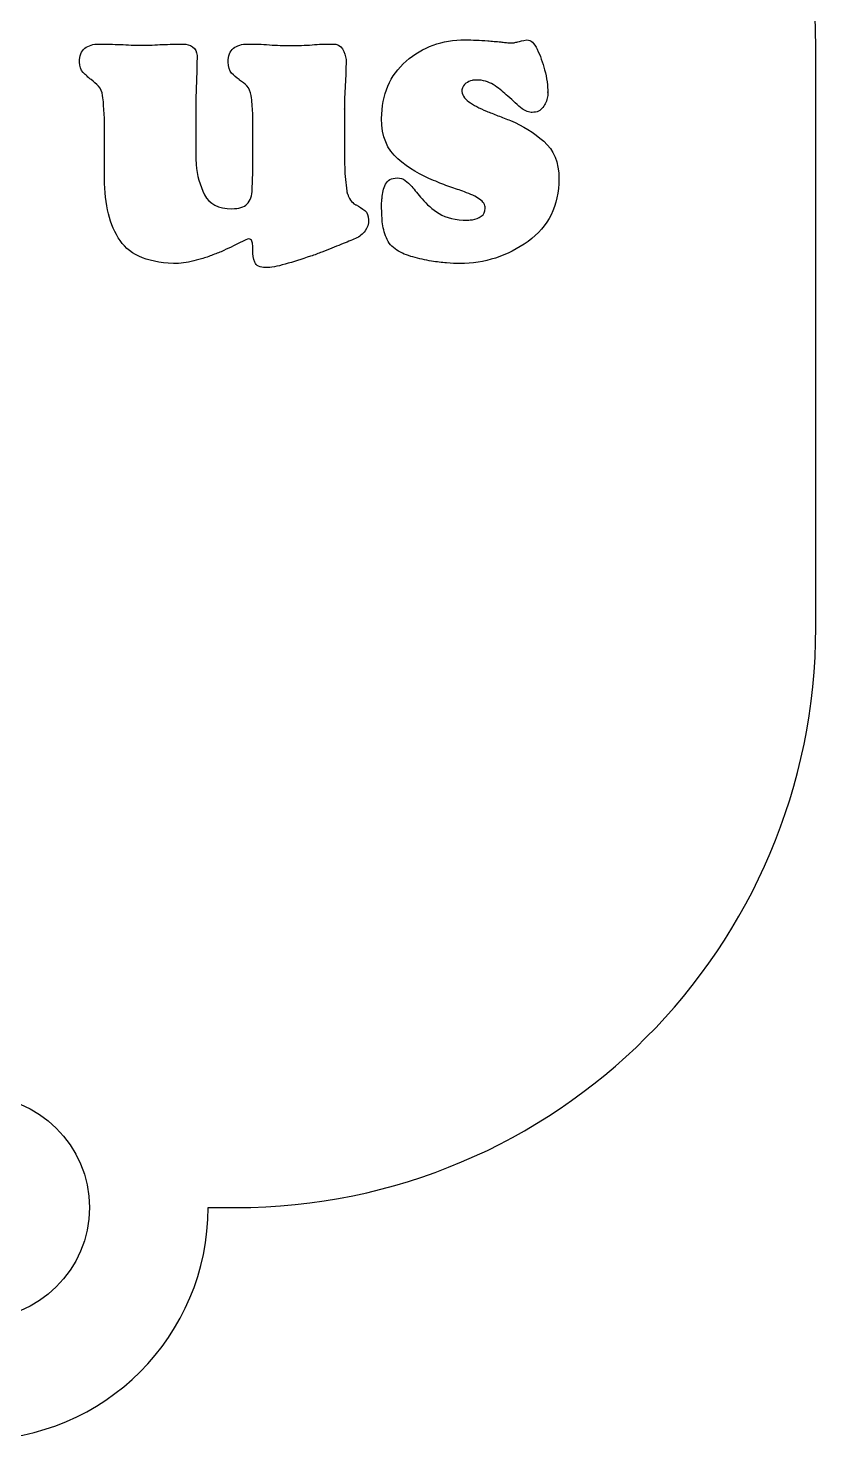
# Model space of a CAD drawing. Extents: x 1489 to 1914, y 371 to 1329.
# Drawn here: x 1748.2 to 1786.7, y 467.2 to 536.1 of the extents above; entities that cross this region are included whole.
import ezdxf

# ---------------------------------------------------------------- set-up
doc = ezdxf.new("R2010")
doc.units = 0
doc.layers.add('G0101', color=7, linetype='CONTINUOUS')

msp = doc.modelspace()

# ---------------------------------------------------------------- linework, layer by layer
at = {"layer": 'G0101', "color": 4}
for points in [[(1771.706356, 535.405187), (1771.836356, 535.405187), (1771.926356, 535.405187)], [(1763.706456, 534.584887), (1763.706456, 534.554887), (1763.706456, 534.524887)], [(1758.506456, 533.584887), (1758.506456, 533.604887), (1758.486456, 533.604887)], [(1770.206356, 533.585187), (1770.036356, 533.585187)], [(1773.566356, 533.005187), (1773.566356, 532.875187)], [(1773.566356, 532.985187), (1773.566356, 533.005187)], [(1756.366456, 532.384887), (1756.366456, 530.224887), (1756.366456, 529.834887)], [(1763.626456, 532.184887), (1763.626456, 530.484887), (1763.626456, 529.894887)], [(1763.626456, 532.164887), (1763.626456, 532.184887)], [(1751.906456, 528.764887), (1751.906456, 531.144887), (1751.906456, 531.554887)], [(1759.126456, 528.264887), (1759.146456, 529.084887), (1759.146456, 531.144887), (1759.146456, 531.554887), (1759.146456, 531.984887)], [(1765.446356, 527.385187), (1765.446356, 527.595187)], [(1759.146456, 525.284887), (1759.146456, 525.354887), (1759.146456, 525.424887), (1759.146456, 525.464887), (1759.146456, 525.504887)]]:
    msp.add_lwpolyline(points, dxfattribs=at)
at = {"layer": 'G0101', "color": 1}
for points in [[(1786.656555, 506.859787), (1786.656555, 535.242787)], [(1756.970556, 478.531788), (1758.328556, 478.531788)]]:
    msp.add_lwpolyline(points, dxfattribs=at)
for points in [[(1786.656555, 535.242787), (1786.656555, 550.887786), (1773.973556, 563.570786), (1758.328556, 563.570786)], [(1758.328556, 478.531788), (1773.973556, 478.531788), (1786.656555, 491.214788), (1786.656555, 506.859787)], [(1745.631556, 484.011788), (1748.693556, 484.011788), (1751.175556, 481.558788), (1751.175556, 478.531788)], [(1751.175556, 478.531788), (1751.175556, 475.504788), (1748.693556, 473.051788), (1745.631556, 473.051788)], [(1745.631556, 467.193788), (1751.893556, 467.193788), (1756.970556, 472.269788), (1756.970556, 478.531788)]]:
    msp.add_open_spline(points, degree=3, dxfattribs=at)
at = {"layer": 'G0101', "color": 4}
for points in [[(1766.646356, 534.505187), (1767.446356, 535.198187), (1768.406356, 535.545187), (1769.526356, 535.545187)], [(1769.526356, 535.545187), (1769.712356, 535.545187), (1769.896356, 535.542187), (1770.076356, 535.535187)], [(1770.076356, 535.535187), (1770.256356, 535.528187), (1770.439356, 535.518187), (1770.626356, 535.505187)], [(1772.106356, 535.455187), (1772.186356, 535.475187), (1772.333356, 535.505187), (1772.546356, 535.545187)], [(1772.546356, 535.545187), (1772.733356, 535.545187), (1772.899356, 535.391187), (1773.046356, 535.085187)], [(1750.686456, 534.464887), (1750.686456, 534.771887), (1750.772456, 534.994887), (1750.946456, 535.134887)], [(1750.946456, 535.134887), (1751.119456, 535.274887), (1751.353456, 535.344887), (1751.646456, 535.344887)], [(1751.646456, 535.344887), (1751.819456, 535.344887), (1751.992456, 535.341887), (1752.166456, 535.334887)], [(1752.166456, 535.334887), (1752.339456, 535.328887), (1752.512456, 535.324887), (1752.686456, 535.324887)], [(1752.686456, 535.324887), (1752.859456, 535.311887), (1753.032456, 535.301887), (1753.206456, 535.294887)], [(1753.206456, 535.294887), (1753.379456, 535.288887), (1753.552456, 535.284887), (1753.726456, 535.284887)], [(1753.726456, 535.284887), (1753.899456, 535.284887), (1754.069456, 535.288887), (1754.236456, 535.294887)], [(1754.236456, 535.294887), (1754.402456, 535.301887), (1754.572456, 535.311887), (1754.746456, 535.324887)], [(1754.746456, 535.324887), (1754.906456, 535.324887), (1755.069456, 535.328887), (1755.236456, 535.334887)], [(1755.236456, 535.334887), (1755.402456, 535.341887), (1755.572456, 535.344887), (1755.746456, 535.344887)], [(1755.746456, 535.344887), (1755.919456, 535.344887), (1756.072456, 535.297887), (1756.206456, 535.204887)], [(1756.206456, 535.204887), (1756.339456, 535.111887), (1756.413456, 534.971887), (1756.426456, 534.784887)], [(1757.946456, 534.464887), (1757.946456, 534.771887), (1758.032456, 534.994887), (1758.206456, 535.134887)], [(1758.206456, 535.134887), (1758.379456, 535.274887), (1758.612456, 535.344887), (1758.906456, 535.344887)], [(1758.906456, 535.344887), (1759.079456, 535.344887), (1759.252456, 535.341887), (1759.426456, 535.334887)], [(1759.426456, 535.334887), (1759.599456, 535.328887), (1759.779456, 535.317887), (1759.966456, 535.304887)], [(1759.966456, 535.304887), (1760.139456, 535.291887), (1760.313456, 535.281887), (1760.486456, 535.274887)], [(1760.486456, 535.274887), (1760.659456, 535.267887), (1760.833456, 535.264887), (1761.006456, 535.264887)], [(1761.006456, 535.264887), (1761.179456, 535.264887), (1761.353456, 535.267887), (1761.526456, 535.274887)], [(1761.526456, 535.274887), (1761.699456, 535.281887), (1761.873456, 535.291887), (1762.046456, 535.304887)], [(1762.046456, 535.304887), (1762.206456, 535.317887), (1762.373456, 535.328887), (1762.546456, 535.334887)], [(1762.546456, 535.334887), (1762.719456, 535.341887), (1762.893456, 535.344887), (1763.066456, 535.344887)], [(1763.066456, 535.344887), (1763.279456, 535.344887), (1763.436456, 535.264887), (1763.536456, 535.104887)], [(1763.536456, 535.104887), (1763.636456, 534.944887), (1763.692456, 534.771887), (1763.706456, 534.584887)], [(1770.626356, 535.505187), (1770.733356, 535.491187), (1770.839356, 535.482187), (1770.946356, 535.475187)], [(1770.946356, 535.475187), (1771.052356, 535.468187), (1771.159356, 535.458187), (1771.266356, 535.445187)], [(1771.266356, 535.445187), (1771.346356, 535.431187), (1771.422356, 535.422187), (1771.496356, 535.415187)], [(1771.496356, 535.415187), (1771.569356, 535.408187), (1771.639356, 535.405187), (1771.706356, 535.405187)], [(1771.926356, 535.405187), (1771.966356, 535.418187), (1772.026356, 535.435187), (1772.106356, 535.455187)], [(1773.046356, 535.085187), (1773.192356, 534.778187), (1773.313356, 534.445187), (1773.406356, 534.085187)], [(1750.866456, 533.954887), (1750.746456, 534.081887), (1750.686456, 534.251887), (1750.686456, 534.464887)], [(1756.416456, 534.184887), (1756.409456, 533.984887), (1756.406456, 533.784887), (1756.406456, 533.584887)], [(1756.426456, 534.784887), (1756.426456, 534.584887), (1756.422456, 534.384887), (1756.416456, 534.184887)], [(1758.116456, 533.924887), (1758.002456, 534.044887), (1757.946456, 534.224887), (1757.946456, 534.464887)], [(1763.706456, 534.524887), (1763.706456, 534.324887), (1763.702456, 534.127887), (1763.696456, 533.934887)], [(1765.446356, 531.705187), (1765.446356, 532.878187), (1765.846356, 533.812187), (1766.646356, 534.505187)], [(1751.246456, 533.604887), (1751.112456, 533.711887), (1750.986456, 533.828887), (1750.866456, 533.954887)], [(1751.616456, 533.284887), (1751.502456, 533.404887), (1751.379456, 533.511887), (1751.246456, 533.604887)], [(1756.406456, 533.584887), (1756.393456, 533.384887), (1756.382456, 533.184887), (1756.376456, 532.984887)], [(1758.486456, 533.604887), (1758.353456, 533.697887), (1758.229456, 533.804887), (1758.116456, 533.924887)], [(1758.866456, 533.294887), (1758.759456, 533.407887), (1758.639456, 533.504887), (1758.506456, 533.584887)], [(1763.696456, 533.934887), (1763.689456, 533.741887), (1763.679456, 533.544887), (1763.666456, 533.344887)], [(1769.866356, 533.565187), (1769.759356, 533.538187), (1769.659356, 533.491187), (1769.566356, 533.425187)], [(1770.036356, 533.585187), (1769.976356, 533.585187), (1769.919356, 533.578187), (1769.866356, 533.565187)], [(1770.986356, 533.305187), (1770.759356, 533.465187), (1770.499356, 533.558187), (1770.206356, 533.585187)], [(1773.406356, 534.085187), (1773.459356, 533.885187), (1773.499356, 533.688187), (1773.526356, 533.495187)], [(1773.526356, 533.495187), (1773.552356, 533.301187), (1773.566356, 533.131187), (1773.566356, 532.985187)], [(1751.806456, 532.824887), (1751.793456, 533.011887), (1751.729456, 533.164887), (1751.616456, 533.284887)], [(1751.856456, 532.404887), (1751.849456, 532.551887), (1751.833456, 532.691887), (1751.806456, 532.824887)], [(1756.376456, 532.984887), (1756.369456, 532.784887), (1756.366456, 532.584887), (1756.366456, 532.384887)], [(1759.066456, 532.824887), (1759.039456, 533.024887), (1758.972456, 533.181887), (1758.866456, 533.294887)], [(1759.116456, 532.404887), (1759.109456, 532.551887), (1759.092456, 532.691887), (1759.066456, 532.824887)], [(1763.666456, 533.344887), (1763.652456, 533.144887), (1763.643456, 532.947887), (1763.636456, 532.754887)], [(1769.566356, 533.425187), (1769.472356, 533.358187), (1769.406356, 533.252187), (1769.366356, 533.105187)], [(1769.366356, 533.105187), (1769.366356, 532.878187), (1769.479356, 532.685187), (1769.706356, 532.525187)], [(1771.606356, 532.805187), (1771.419356, 532.978187), (1771.212356, 533.145187), (1770.986356, 533.305187)], [(1771.976356, 532.465187), (1771.862356, 532.571187), (1771.739356, 532.685187), (1771.606356, 532.805187)], [(1773.546356, 532.765187), (1773.519356, 532.578187), (1773.446356, 532.405187), (1773.326356, 532.245187)], [(1773.566356, 532.875187), (1773.566356, 532.841187), (1773.559356, 532.805187), (1773.546356, 532.765187)], [(1751.886456, 531.984887), (1751.873456, 532.117887), (1751.862456, 532.257887), (1751.856456, 532.404887)], [(1759.146456, 531.984887), (1759.132456, 532.117887), (1759.123456, 532.257887), (1759.116456, 532.404887)], [(1763.636456, 532.754887), (1763.629456, 532.561887), (1763.626456, 532.364887), (1763.626456, 532.164887)], [(1769.706356, 532.525187), (1769.933356, 532.365187), (1770.219356, 532.212187), (1770.566356, 532.065187)], [(1772.306356, 532.185187), (1772.199356, 532.265187), (1772.089356, 532.358187), (1771.976356, 532.465187)], [(1772.556356, 532.055187), (1772.469356, 532.088187), (1772.386356, 532.131187), (1772.306356, 532.185187)], [(1773.326356, 532.245187), (1773.206356, 532.085187), (1773.032356, 532.005187), (1772.806356, 532.005187)], [(1751.906456, 531.554887), (1751.906456, 531.694887), (1751.899456, 531.837887), (1751.886456, 531.984887)], [(1766.236356, 529.735187), (1765.709356, 530.181187), (1765.446356, 530.838187), (1765.446356, 531.705187)], [(1770.566356, 532.065187), (1770.739356, 531.998187), (1770.926356, 531.925187), (1771.126356, 531.845187)], [(1771.126356, 531.845187), (1771.326356, 531.765187), (1771.532356, 531.685187), (1771.746356, 531.605187)], [(1771.746356, 531.605187), (1772.333356, 531.352187), (1772.873356, 531.015187), (1773.366356, 530.595187)], [(1772.806356, 532.005187), (1772.726356, 532.005187), (1772.643356, 532.022187), (1772.556356, 532.055187)], [(1773.366356, 530.595187), (1773.859356, 530.175187), (1774.106356, 529.565187), (1774.106356, 528.765187)], [(1756.366456, 529.834887), (1756.366456, 529.707887), (1756.373456, 529.584887), (1756.386456, 529.464887)], [(1756.386456, 529.464887), (1756.426456, 528.931887), (1756.563456, 528.437887), (1756.796456, 527.984887)], [(1763.626456, 529.894887), (1763.626456, 529.701887), (1763.632456, 529.511887), (1763.646456, 529.324887)], [(1763.646456, 529.324887), (1763.646456, 529.124887), (1763.656456, 528.927887), (1763.676456, 528.734887)], [(1767.986356, 528.685187), (1767.346356, 528.938187), (1766.762356, 529.288187), (1766.236356, 529.735187)], [(1752.666456, 525.744887), (1752.159456, 526.491887), (1751.906456, 527.497887), (1751.906456, 528.764887)], [(1763.676456, 528.734887), (1763.696456, 528.541887), (1763.719456, 528.351887), (1763.746456, 528.164887)], [(1765.636356, 528.495187), (1765.736356, 528.701187), (1765.926356, 528.805187), (1766.206356, 528.805187)], [(1766.206356, 528.805187), (1766.353356, 528.805187), (1766.483356, 528.765187), (1766.596356, 528.685187)], [(1766.596356, 528.685187), (1766.709356, 528.605187), (1766.819356, 528.505187), (1766.926356, 528.385187)], [(1768.776356, 528.375187), (1768.516356, 528.462187), (1768.253356, 528.565187), (1767.986356, 528.685187)], [(1774.106356, 528.765187), (1774.106356, 527.445187), (1773.603356, 526.425187), (1772.596356, 525.705187)], [(1756.796456, 527.984887), (1757.029456, 527.531887), (1757.472456, 527.304887), (1758.126456, 527.304887)], [(1758.876456, 527.534887), (1759.029456, 527.687887), (1759.112456, 527.931887), (1759.126456, 528.264887)], [(1763.746456, 528.164887), (1763.746456, 528.137887), (1763.749456, 528.111887), (1763.756456, 528.084887)], [(1763.756456, 528.084887), (1763.762456, 528.058887), (1763.772456, 528.031887), (1763.786456, 528.004887)], [(1763.786456, 528.004887), (1763.813456, 527.911887), (1763.859456, 527.817887), (1763.926456, 527.724887)], [(1765.466356, 527.825187), (1765.479356, 528.065187), (1765.536356, 528.288187), (1765.636356, 528.495187)], [(1766.926356, 528.385187), (1766.992356, 528.305187), (1767.066356, 528.212187), (1767.146356, 528.105187)], [(1767.146356, 528.105187), (1767.226356, 527.998187), (1767.319356, 527.891187), (1767.426356, 527.785187)], [(1769.486356, 528.125187), (1769.273356, 528.205187), (1769.036356, 528.288187), (1768.776356, 528.375187)], [(1770.226356, 527.775187), (1770.039356, 527.901187), (1769.793356, 528.018187), (1769.486356, 528.125187)], [(1758.126456, 527.304887), (1758.472456, 527.304887), (1758.722456, 527.381887), (1758.876456, 527.534887)], [(1763.926456, 527.724887), (1763.992456, 527.631887), (1764.066456, 527.558887), (1764.146456, 527.504887)], [(1764.146456, 527.504887), (1764.159456, 527.504887), (1764.169456, 527.501887), (1764.176456, 527.494887)], [(1764.176456, 527.494887), (1764.183456, 527.487887), (1764.192456, 527.484887), (1764.206456, 527.484887)], [(1764.206456, 527.484887), (1764.353456, 527.404887), (1764.489456, 527.314887), (1764.616456, 527.214887)], [(1765.446356, 527.595187), (1765.446356, 527.668187), (1765.452356, 527.745187), (1765.466356, 527.825187)], [(1765.456356, 527.045187), (1765.449356, 527.165187), (1765.446356, 527.278187), (1765.446356, 527.385187)], [(1767.426356, 527.785187), (1767.639356, 527.518187), (1767.916356, 527.278187), (1768.256356, 527.065187)], [(1770.506356, 527.325187), (1770.506356, 527.498187), (1770.413356, 527.648187), (1770.226356, 527.775187)], [(1770.316356, 526.935187), (1770.442356, 527.022187), (1770.506356, 527.151187), (1770.506356, 527.325187)], [(1764.616456, 527.214887), (1764.742456, 527.114887), (1764.806456, 526.964887), (1764.806456, 526.764887)], [(1764.806456, 526.764887), (1764.806456, 526.551887), (1764.749456, 526.367887), (1764.636456, 526.214887)], [(1765.466356, 526.665187), (1765.466356, 526.798187), (1765.462356, 526.925187), (1765.456356, 527.045187)], [(1765.676356, 525.885187), (1765.576356, 526.138187), (1765.506356, 526.398187), (1765.466356, 526.665187)], [(1768.256356, 527.065187), (1768.596356, 526.852187), (1769.059356, 526.745187), (1769.646356, 526.745187)], [(1769.646356, 526.745187), (1769.686356, 526.745187), (1769.726356, 526.748187), (1769.766356, 526.755187)], [(1769.766356, 526.755187), (1769.806356, 526.761187), (1769.846356, 526.765187), (1769.886356, 526.765187)], [(1769.886356, 526.765187), (1770.046356, 526.792187), (1770.189356, 526.848187), (1770.316356, 526.935187)], [(1764.636456, 526.214887), (1764.522456, 526.061887), (1764.366456, 525.937887), (1764.166456, 525.844887)], [(1766.186356, 525.285187), (1765.946356, 525.431187), (1765.776356, 525.631187), (1765.676356, 525.885187)], [(1755.526456, 524.624887), (1754.126456, 524.624887), (1753.172456, 524.997887), (1752.666456, 525.744887)], [(1757.606456, 525.204887), (1757.433456, 525.137887), (1757.252456, 525.067887), (1757.066456, 524.994887)], [(1758.506456, 525.634887), (1758.252456, 525.507887), (1757.952456, 525.364887), (1757.606456, 525.204887)], [(1758.946456, 525.824887), (1758.906456, 525.824887), (1758.759456, 525.761887), (1758.506456, 525.634887)], [(1759.106456, 525.724887), (1759.079456, 525.791887), (1759.026456, 525.824887), (1758.946456, 525.824887)], [(1759.146456, 525.504887), (1759.146456, 525.584887), (1759.132456, 525.657887), (1759.106456, 525.724887)], [(1759.246456, 524.684887), (1759.179456, 524.858887), (1759.146456, 525.058887), (1759.146456, 525.284887)], [(1762.526456, 525.184887), (1762.446456, 525.157887), (1762.359456, 525.124887), (1762.266456, 525.084887)], [(1763.456456, 525.554887), (1763.169456, 525.441887), (1762.859456, 525.317887), (1762.526456, 525.184887)], [(1764.166456, 525.844887), (1763.979456, 525.764887), (1763.742456, 525.667887), (1763.456456, 525.554887)], [(1766.976356, 524.945187), (1766.676356, 525.025187), (1766.413356, 525.138187), (1766.186356, 525.285187)], [(1772.596356, 525.705187), (1771.589356, 524.985187), (1770.479356, 524.625187), (1769.266356, 524.625187)], [(1756.016456, 524.694887), (1755.849456, 524.661887), (1755.686456, 524.638887), (1755.526456, 524.624887)], [(1756.506456, 524.824887), (1756.346456, 524.771887), (1756.183456, 524.727887), (1756.016456, 524.694887)], [(1757.066456, 524.994887), (1756.879456, 524.921887), (1756.692456, 524.864887), (1756.506456, 524.824887)], [(1759.786456, 524.424887), (1759.492456, 524.424887), (1759.313456, 524.511887), (1759.246456, 524.684887)], [(1760.736456, 524.594887), (1760.342456, 524.481887), (1760.026456, 524.424887), (1759.786456, 524.424887)], [(1761.966456, 524.984887), (1761.539456, 524.838887), (1761.129456, 524.707887), (1760.736456, 524.594887)], [(1762.266456, 525.084887), (1762.172456, 525.044887), (1762.072456, 525.011887), (1761.966456, 524.984887)], [(1767.886356, 524.745187), (1767.579356, 524.798187), (1767.276356, 524.865187), (1766.976356, 524.945187)], [(1768.616356, 524.655187), (1768.382356, 524.675187), (1768.139356, 524.705187), (1767.886356, 524.745187)], [(1769.266356, 524.625187), (1769.066356, 524.625187), (1768.849356, 524.635187), (1768.616356, 524.655187)]]:
    msp.add_open_spline(points, degree=3, dxfattribs=at)

doc.saveas('drawing.dxf')
